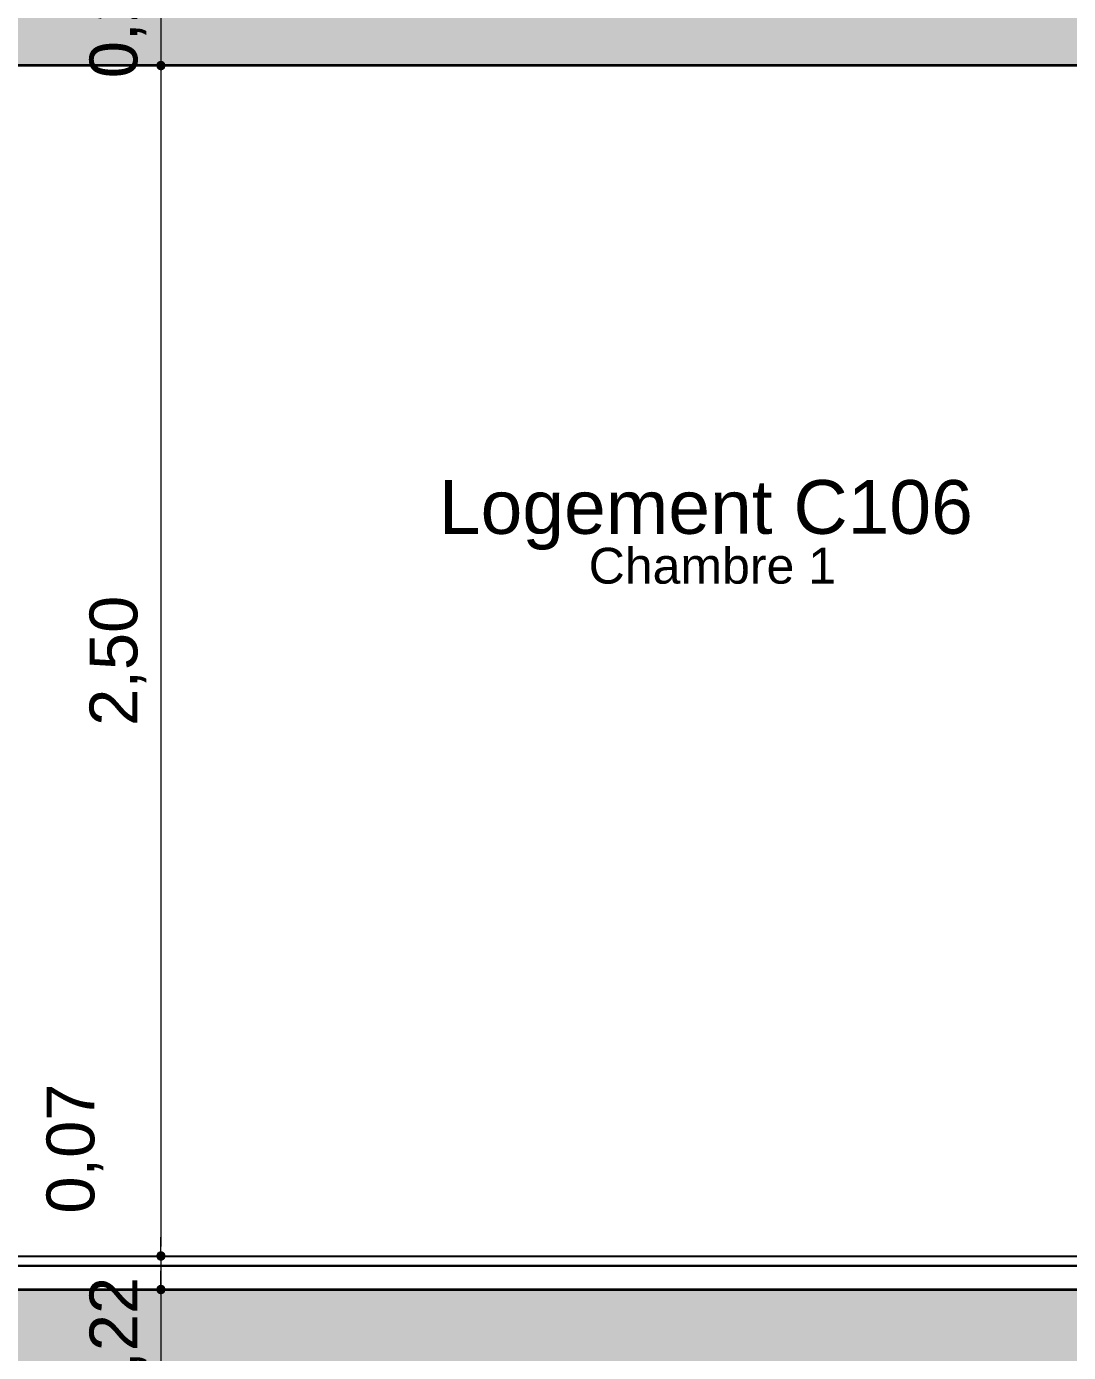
# Model space of a CAD drawing. Header units: metres. Extents: x 1838950 to 1842843, y 5171318 to 5174224.
# Drawn here: x 1841204.03 to 1841206.22, y 5171399.6 to 5171402.384 of the extents above; entities that cross this region are included whole.
import ezdxf

# ---------------------------------------------------------------- set-up
doc = ezdxf.new("R2010")
doc.units = ezdxf.units.M
doc.header["$LTSCALE"] = 0.0254
doc.header["$PDMODE"] = 1
doc.header["$PDSIZE"] = -2
doc.layers.get('0').update_dxf_attribs({"lineweight": 18})
doc.layers.get('DEFPOINTS').update_dxf_attribs({"lineweight": 18})
doc.layers.add('00 CHAZAL Coupe A.5', color=7, linetype='Continuous', lineweight=18)
doc.layers.add('00 CHAZAL INVISIBLE ARCHI', color=7, linetype='Continuous', lineweight=5)
doc.styles.add('Arial', font='arial.ttf')
doc.dimstyles.new('IS', dxfattribs={"dimtxt": 302.065972, "dimasz": 9.92187e-05, "dimexe": 2e-07, "dimexo": 1e-06, "dimgap": 3e-07, "dimtad": 1, "dimzin": 3, "dimtxsty": 'Arial', "dimblk": 'DOT', "dimblk1": 'DOT', "dimblk2": 'DOT', "dimcen": 0, "dimdle": 1e-06, "dimazin": 0, "dimtfac": 1, "dimtix": 1, "dimtmove": 0, "dimatfit": 0, "dimldrblk": 'DOT', "dimfxl": 1e-06, "dimfxlon": 1, "dimfrac": 2, "dimtolj": 1, "dimtzin": 3, "dimarcsym": 0})

# ---------------------------------------------------------------- blocks, each defined once
blk = doc.blocks.new('_DOT')
at = {"color": 0, "linetype": 'ByBlock', "lineweight": -2}
blk.add_line((-0.5, 0), (-1, 0), dxfattribs=at)
at = {"color": 0, "linetype": 'ByBlock', "const_width": 0.5}
blk.add_lwpolyline([(-0.25, 0, 1), (0.25, 0, 1)], format="xyb", close=True, dxfattribs=at)
blk = doc.blocks.new('*D508')
at = {"layer": '00 CHAZAL Coupe A.5', "color": 0, "linetype": 'Continuous', "lineweight": -2, "transparency": 16777216}
for p, q in [((1841204.3129, 5171402.5423), (1841204.3129, 5171402.5622)), ((1841204.3131, 5171402.5225), (1841204.3129, 5171402.5225)), ((1841204.3129, 5171402.5225), (1841204.3129, 5171402.3025)), ((1841204.3131, 5171402.3025), (1841204.3129, 5171402.3025)), ((1841204.3129, 5171402.2826), (1841204.3129, 5171402.2628))]:
    blk.add_line(p, q, dxfattribs=at)
at = {"layer": 'DEFPOINTS', "color": 0, "transparency": 16777216}
for p in [(1841204.7596, 5171402.5225), (1841204.3129, 5171402.3025), (1841204.7179, 5171402.3025)]:
    blk.add_point(p, dxfattribs=at)
at = {"layer": '00 CHAZAL Coupe A.5', "color": 0, "lineweight": -2, "transparency": 16777216, "xscale": 0.01984375, "yscale": 0.01984375, "zscale": 0.01984375}
for p, rotation in [((1841204.3129, 5171402.5225), 270), ((1841204.3129, 5171402.3025), 90)]:
    blk.add_blockref('_DOT', p, dxfattribs=dict(at, rotation=rotation))
at = {"layer": '00 CHAZAL Coupe A.5', "color": 0, "lineweight": 5, "transparency": 16777216, "insert": (1841204.2225, 5171402.4125), "char_height": 0.10051, "attachment_point": 5, "rotation": 90, "style": 'Arial'}
blk.add_mtext('\\A1;0,22', dxfattribs=at)
blk = doc.blocks.new('*D509')
at = {"layer": '00 CHAZAL Coupe A.5', "color": 0, "linetype": 'Continuous', "lineweight": -2, "transparency": 16777216}
for p, q in [((1841204.3131, 5171402.3025), (1841204.3129, 5171402.3025)), ((1841204.3129, 5171402.2826), (1841204.3129, 5171399.8224)), ((1841204.3131, 5171399.8026), (1841204.3129, 5171399.8026))]:
    blk.add_line(p, q, dxfattribs=at)
at = {"layer": 'DEFPOINTS', "color": 0, "transparency": 16777216}
for p in [(1841204.7179, 5171402.3025), (1841204.3129, 5171399.8026), (1841204.9601, 5171399.8026)]:
    blk.add_point(p, dxfattribs=at)
at = {"layer": '00 CHAZAL Coupe A.5', "color": 0, "lineweight": -2, "transparency": 16777216, "xscale": 0.01984375, "yscale": 0.01984375, "zscale": 0.01984375}
for p, rotation in [((1841204.3129, 5171402.3025), 90), ((1841204.3129, 5171399.8026), 270)]:
    blk.add_blockref('_DOT', p, dxfattribs=dict(at, rotation=rotation))
at = {"layer": '00 CHAZAL Coupe A.5', "color": 0, "lineweight": 5, "transparency": 16777216, "insert": (1841204.2225, 5171401.0525), "char_height": 0.10051, "attachment_point": 5, "rotation": 90, "style": 'Arial'}
blk.add_mtext('\\A1;2,50', dxfattribs=at)
blk = doc.blocks.new('*D510')
at = {"layer": '00 CHAZAL Coupe A.5', "color": 0, "linetype": 'Continuous', "lineweight": -2, "transparency": 16777216}
for p, q in [((1841204.3129, 5171399.8224), (1841204.3129, 5171399.8423)), ((1841204.3131, 5171399.8026), (1841204.3129, 5171399.8026)), ((1841204.3129, 5171399.8026), (1841204.3129, 5171399.7322)), ((1841204.3131, 5171399.7322), (1841204.3129, 5171399.7322)), ((1841204.3129, 5171399.7123), (1841204.3129, 5171399.6925))]:
    blk.add_line(p, q, dxfattribs=at)
at = {"layer": 'DEFPOINTS', "color": 0, "transparency": 16777216}
for p in [(1841204.9601, 5171399.8026), (1841204.3129, 5171399.7322), (1841204.9195, 5171399.7322)]:
    blk.add_point(p, dxfattribs=at)
at = {"layer": '00 CHAZAL Coupe A.5', "color": 0, "lineweight": -2, "transparency": 16777216, "xscale": 0.01984375, "yscale": 0.01984375, "zscale": 0.01984375}
for p, rotation in [((1841204.3129, 5171399.8026), 270), ((1841204.3129, 5171399.7322), 90)]:
    blk.add_blockref('_DOT', p, dxfattribs=dict(at, rotation=rotation))
at = {"layer": '00 CHAZAL Coupe A.5', "color": 0, "lineweight": 5, "transparency": 16777216, "insert": (1841204.1321, 5171400.0282), "char_height": 0.10051, "attachment_point": 5, "rotation": 90, "style": 'Arial'}
blk.add_mtext('\\A1;0,07', dxfattribs=at)
blk = doc.blocks.new('*D511')
at = {"layer": '00 CHAZAL Coupe A.5', "color": 0, "linetype": 'Continuous', "lineweight": -2, "transparency": 16777216}
for p, q in [((1841204.3129, 5171399.752), (1841204.3129, 5171399.7718)), ((1841204.3131, 5171399.7322), (1841204.3129, 5171399.7322)), ((1841204.3129, 5171399.7322), (1841204.3129, 5171399.5123)), ((1841204.3131, 5171399.5123), (1841204.3129, 5171399.5123)), ((1841204.3129, 5171399.4925), (1841204.3129, 5171399.4726))]:
    blk.add_line(p, q, dxfattribs=at)
at = {"layer": 'DEFPOINTS', "color": 0, "transparency": 16777216}
for p in [(1841204.9195, 5171399.7322), (1841204.3129, 5171399.5123), (1841204.7925, 5171399.5123)]:
    blk.add_point(p, dxfattribs=at)
at = {"layer": '00 CHAZAL Coupe A.5', "color": 0, "lineweight": -2, "transparency": 16777216, "xscale": 0.01984375, "yscale": 0.01984375, "zscale": 0.01984375}
for p, rotation in [((1841204.3129, 5171399.7322), 270), ((1841204.3129, 5171399.5123), 90)]:
    blk.add_blockref('_DOT', p, dxfattribs=dict(at, rotation=rotation))
at = {"layer": '00 CHAZAL Coupe A.5', "color": 0, "lineweight": 5, "transparency": 16777216, "insert": (1841204.2225, 5171399.6222), "char_height": 0.10051, "attachment_point": 5, "rotation": 90, "style": 'Arial'}
blk.add_mtext('\\A1;0,22', dxfattribs=at)
blk = doc.blocks.new('Groupe-2016-1')
at = {"layer": '00 CHAZAL Coupe A.5', "color": 7, "linetype": 'Continuous', "lineweight": 5}
for base, p1, p2, picture, middle in [((1841204.3129, 5171402.3025), (1841204.7596, 5171402.5225), (1841204.7179, 5171402.3025), '*D508', (1841204.2225, 5171402.4125)), ((1841204.3129, 5171399.8026), (1841204.7179, 5171402.3025), (1841204.9601, 5171399.8026), '*D509', (1841204.2225, 5171401.0525)), ((1841204.3129, 5171399.5123), (1841204.9195, 5171399.7322), (1841204.7925, 5171399.5123), '*D511', (1841204.2225, 5171399.6222))]:
    dim = blk.add_linear_dim(base=base, p1=p1, p2=p2, angle=90, dimstyle='IS', override={"dimtxt": 0.100506, "dimasz": 0.019844, "dimexe": 4e-05, "dimgap": 0.03, "dimpost": '<>', "dimtxsty": 'Arial', "dimdle": 0.0002, "dimtmove": 2, "dimfxl": 0.0002}, dxfattribs=at)
    dim.commit()
    dim.dimension.update_dxf_attribs({"geometry": picture, "text_midpoint": middle})
dim = blk.add_linear_dim(base=(1841204.3129, 5171399.7322), p1=(1841204.9601, 5171399.8026), p2=(1841204.9195, 5171399.7322), angle=90, dimstyle='IS', override={"dimtxt": 0.100506, "dimasz": 0.019844, "dimexe": 4e-05, "dimgap": 0.09985, "dimpost": '<>', "dimtxsty": 'Arial', "dimdle": 0.0002, "dimtix": 0, "dimtmove": 2, "dimfxl": 0.0002}, dxfattribs=at)
dim.commit()
dim.dimension.update_dxf_attribs({"geometry": '*D510', "text_midpoint": (1841204.1321, 5171400.0282), "dimtype": 160})

msp = doc.modelspace()

# ---------------------------------------------------------------- hatches: boundary and pattern name
at = {"layer": '00 CHAZAL Coupe A.5', "linetype": 'Continuous', "lineweight": 0, "true_color": 0xaaaaaa}
msp.add_hatch(color=253, dxfattribs=at).paths.add_polyline_path([(1841202.4553, 5171404.9262), (1841202.2953, 5171404.9262), (1841202.2953, 5171405.3104), (1841202.2957, 5171405.3104), (1841202.2962, 5171405.3104), (1841202.2953, 5171405.3105), (1841202.2953, 5171405.9572), (1841202.2954, 5171405.9572), (1841202.2954, 5171406.0079), (1841202.4553, 5171406.0079), (1841202.4553, 5171405.3122), (1841214.5848, 5171405.3122), (1841214.5848, 5171406.1927), (1841214.7648, 5171406.1927), (1841214.7648, 5171406.1921), (1841214.8629, 5171406.1921), (1841214.8629, 5171405.9921), (1841214.7648, 5171405.9921), (1841214.7648, 5171404.7821), (1841214.5848, 5171404.7821), (1841214.5848, 5171405.0622), (1841209.5803, 5171405.0622), (1841209.5803, 5171402.5225), (1841210.7025, 5171402.5225), (1841210.7025, 5171402.5217), (1841211.483, 5171402.5217), (1841211.483, 5171402.5225), (1841214.548, 5171402.5225), (1841214.548, 5171402.5217), (1841214.7648, 5171402.5217), (1841214.7648, 5171401.9926), (1841214.5848, 5171401.9926), (1841214.5848, 5171402.2722), (1841209.5803, 5171402.2722), (1841209.5803, 5171399.7322), (1841214.765, 5171399.7322), (1841214.765, 5171399.4822), (1841214.7648, 5171399.4822), (1841214.7648, 5171399.2027), (1841214.5848, 5171399.2027), (1841214.5848, 5171399.4822), (1841209.5803, 5171399.4822), (1841209.5803, 5171399.3322), (1841209.0803, 5171399.3322), (1841209.0803, 5171399.5123), (1841203.8795, 5171399.5122), (1841203.8795, 5171399.5122), (1841203.8753, 5171399.5122), (1841203.7919, 5171399.5122), (1841203.7919, 5171399.1044), (1841203.5919, 5171399.1044), (1841203.5919, 5171399.5122), (1841203.303, 5171399.5122), (1841202.2953, 5171399.5122), (1841202.2953, 5171400.7544), (1841202.418, 5171400.7664), (1841202.418, 5171400.7964), (1841202.4553, 5171400.7964), (1841202.4553, 5171399.7322), (1841205.943, 5171399.7322), (1841205.943, 5171399.7322), (1841209.4003, 5171399.7322), (1841209.4003, 5171402.3025), (1841202.4553, 5171402.3025), (1841202.4553, 5171402.1342), (1841202.2953, 5171402.1342), (1841202.2953, 5171403.5444), (1841202.416, 5171403.5564), (1841202.416, 5171403.5874), (1841202.4553, 5171403.5874), (1841202.4553, 5171402.5225), (1841209.4003, 5171402.5225), (1841209.4003, 5171405.0922), (1841202.4553, 5171405.0922)])

# ---------------------------------------------------------------- linework, layer by layer
at = {"layer": '00 CHAZAL Coupe A.5', "color": 7, "linetype": 'Continuous', "lineweight": 35, "flags": 128}
for points in [[(1841209.4003, 5171402.3025), (1841202.4553, 5171402.3025), (1841202.4553, 5171402.1342), (1841202.2953, 5171402.1342), (1841202.2953, 5171403.5444), (1841202.416, 5171403.5564), (1841202.416, 5171403.5874), (1841202.4553, 5171403.5874), (1841202.4553, 5171402.5225), (1841209.4003, 5171402.5225)], [(1841202.2953, 5171399.5122), (1841202.2953, 5171400.7544), (1841202.418, 5171400.7664), (1841202.418, 5171400.7964), (1841202.4553, 5171400.7964), (1841202.4553, 5171399.7322), (1841205.943, 5171399.7322), (1841205.943, 5171399.7322), (1841209.4003, 5171399.7322)]]:
    msp.add_lwpolyline(points, dxfattribs=at)
at = {"layer": '00 CHAZAL Coupe A.5', "color": 7, "linetype": 'Continuous', "lineweight": 25, "flags": 128}
for points in [[(1841202.548, 5171399.8026), (1841209.3309, 5171399.8026), (1841209.3309, 5171399.7822), (1841202.548, 5171399.7822)], [(1841202.548, 5171399.7822), (1841209.3309, 5171399.7822), (1841209.3309, 5171399.7322), (1841202.548, 5171399.7322)]]:
    msp.add_lwpolyline(points, close=True, dxfattribs=at)

# ---------------------------------------------------------------- block references
at = {"layer": '00 CHAZAL INVISIBLE ARCHI', "color": 7, "transparency": 33554687}
msp.add_blockref('Groupe-2016-1', (0, 0), dxfattribs=at)

# ---------------------------------------------------------------- texts
at = {"layer": '00 CHAZAL Coupe A.5', "color": 18, "true_color": 0x000000, "attachment_point": 2, "line_spacing_factor": 0.96984, "style": 'Arial'}
for s, insert, char_height, rotation in [('Logement C106', (1841205.4579, 5171401.432), 0.112863, 0.006), ('Chambre 1', (1841205.4716, 5171401.2898), 0.07524, 0.0028)]:
    msp.add_mtext(s, dxfattribs=dict(at, insert=insert, char_height=char_height, rotation=rotation))

doc.saveas('drawing.dxf')
